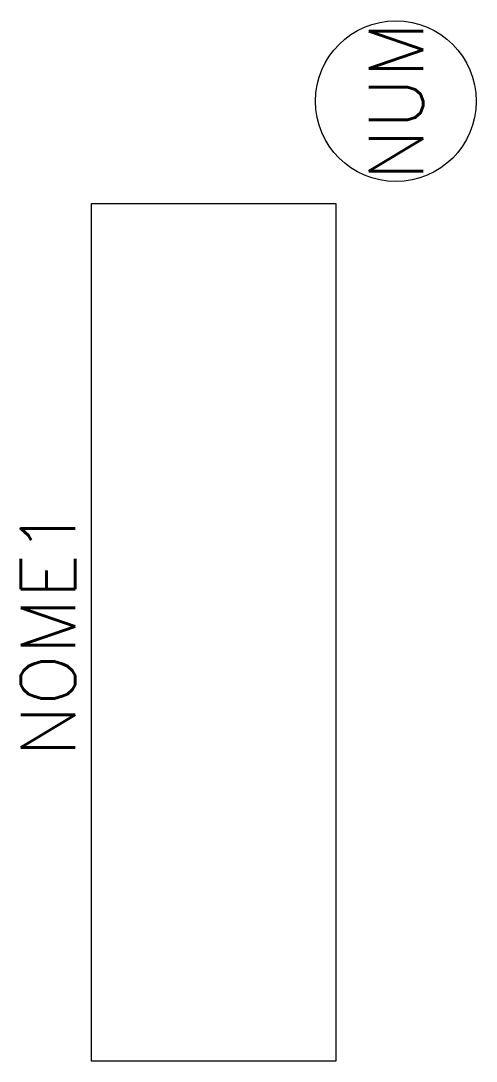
# Model space of a CAD drawing. Header units: millimetres. Extents: x -2.6 to 14.2, y 0 to 38.3.
import ezdxf
from ezdxf.enums import TextEntityAlignment as Align

# ---------------------------------------------------------------- set-up
doc = ezdxf.new("R2010")
doc.units = ezdxf.units.MM
doc.styles.add('Romans', font='romans.shx')

msp = doc.modelspace()

# ---------------------------------------------------------------- linework, layer by layer
msp.add_lwpolyline([(0, 31.566), (9, 31.566), (9, 0), (0, 0)], close=True)
at = {"ltscale": 10}
msp.add_circle((11.214, 35.325), 2.958, dxfattribs=at)

# ---------------------------------------------------------------- texts
at = {"color": 7, "style": 'Romans', "flags": 4}
msp.add_attdef('NUM', text='NUM', height=2, rotation=90, dxfattribs=at).set_placement((11.214, 35.325), align=Align.MIDDLE_CENTER)
msp.add_attdef('NOME1', text='NOME1', height=2, rotation=90, dxfattribs=at).set_placement((0, 15.783), align=Align.BOTTOM_CENTER)

doc.saveas('drawing.dxf')
